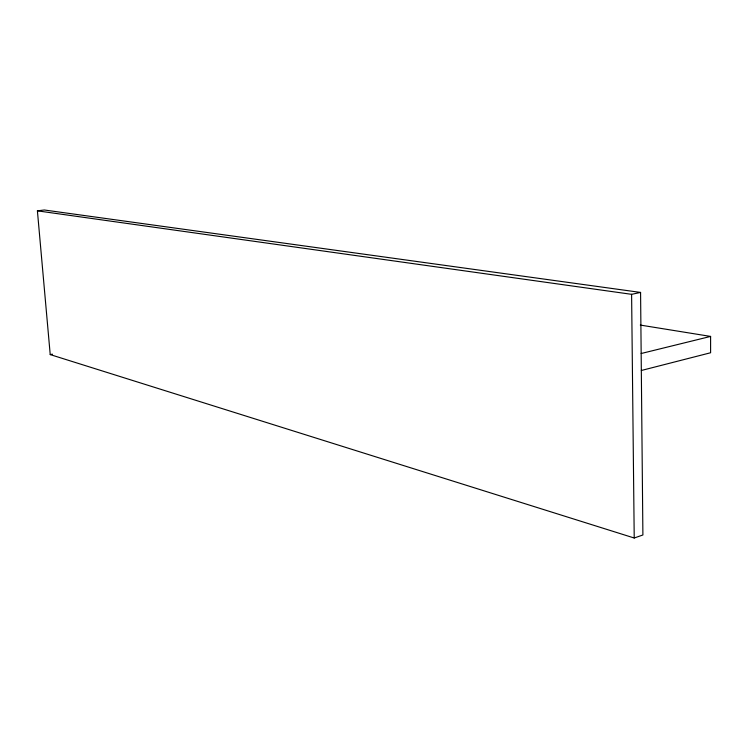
<?xml version="1.0" encoding="UTF-8"?>
<svg xmlns="http://www.w3.org/2000/svg" width="748" height="748" viewBox="0 0 748 748"><rect width="100%" height="100%" fill="white"/><g stroke="black" fill="none" stroke-linecap="round" stroke-linejoin="round"><path stroke-width="1.12" d="M634.22 538.008L642.897 534.979L640.578 292.431L44.31 209.992L37.4 210.843L50.219 354.589L634.22 538.008L631.602 294.329L640.578 292.431M641.326 370.484L710.6 352.757L710.6 336.422L640.297 325.071M641.158 353.514L710.6 336.422M50.219 354.589L52.463 354.178M37.4 210.843L631.602 294.329"/></g></svg>
